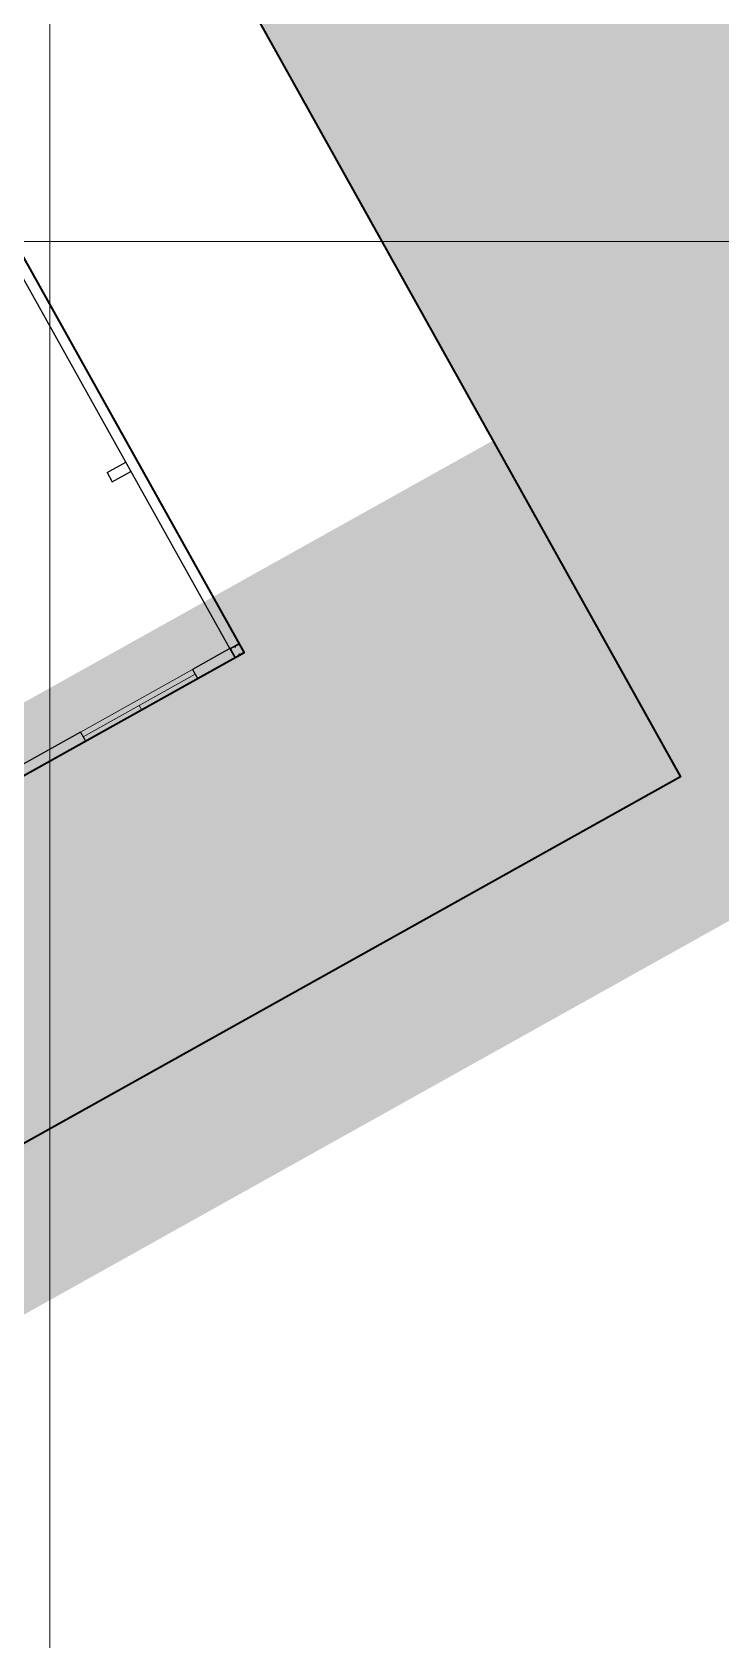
# Model space of a CAD drawing. Header units: millimetres. Extents: x 476643 to 477419, y 1110674 to 1111494.
# Drawn here: x 477093.49 to 477099.93, y 1111110.92 to 1111125.96 of the extents above; entities that cross this region are included whole.
import ezdxf

# ---------------------------------------------------------------- set-up
doc = ezdxf.new("R2010")
doc.units = ezdxf.units.MM
doc.header["$LTSCALE"] = 0.001
doc.header["$MEASUREMENT"] = 0
doc.linetypes.add('DASHDOTX2', pattern=[2, 1, -0.5, 0, -0.5])
for name, color, linetype, lineweight in [('D-CONGTRINH', 7, 'Continuous', 15), ('LUOI', 8, 'Continuous', 5), ('Ranh theo QH', 5, 'Continuous', 40), ('THAY', 7, 'Continuous', 13)]:
    doc.layers.add(name, color=color, linetype=linetype, lineweight=lineweight)
for name, color, linetype in [('H-Congtrinh', 40, 'Continuous'), ('KT', 8, 'Continuous'), ('Net manh', 252, 'Continuous'), ('NETCAT', 4, 'Continuous'), ('TUONG', 7, 'Continuous')]:
    doc.layers.add(name, color=color, linetype=linetype)

# ---------------------------------------------------------------- blocks, each defined once
blk = doc.blocks.new('M')
at = {"layer": 'KT', "ltscale": 5}
for points in [[(-122201.8758709551, 340977.0467368406), (-122201.8798709551, 340977.0467368406), (-122201.8798709551, 340977.0547368407), (-122201.9218709551, 340977.0547368407), (-122201.9218709551, 340976.9627368407), (-122201.8798709551, 340976.9627368407), (-122201.8798709551, 340976.9707368406), (-122201.8758709551, 340976.9707368406), (-122201.8758709551, 340976.9587368406), (-122201.9258709551, 340976.9587368406), (-122201.9258709551, 340977.0587368406), (-122201.8758709551, 340977.0587368406)], [(-122201.8758709551, 340977.0587368406), (-122201.8258709551, 340977.0587368406), (-122201.8258709551, 340976.9587368406), (-122201.8758709551, 340976.9587368406), (-122201.8758709551, 340976.9707368406), (-122201.8718709551, 340976.9707368406), (-122201.8718709551, 340976.9627368407), (-122201.8298709551, 340976.9627368407), (-122201.8298709551, 340977.0547368407), (-122201.8718709551, 340977.0547368407), (-122201.8718709551, 340977.0467368406), (-122201.8758709551, 340977.0467368406)]]:
    blk.add_hatch(color=5, dxfattribs=at).paths.add_polyline_path(points)
at = {"layer": 'KT', "color": 5, "ltscale": 5}
for points in [[(-122201.8758709551, 340976.9707368406), (-122201.8798709551, 340976.9707368406), (-122201.8798709551, 340976.9627368407), (-122201.9218709551, 340976.9627368407), (-122201.9218709551, 340977.0547368407), (-122201.8798709551, 340977.0547368407), (-122201.8798709551, 340977.0467368406), (-122201.8758709551, 340977.0467368406), (-122201.8758709551, 340977.0587368406), (-122201.9258709551, 340977.0587368406), (-122201.9258709551, 340976.9587368406), (-122201.8758709551, 340976.9587368406)], [(-122201.8758709551, 340976.9707368406), (-122201.8718709551, 340976.9707368406), (-122201.8718709551, 340976.9627368407), (-122201.8298709551, 340976.9627368407), (-122201.8298709551, 340977.0547368407), (-122201.8718709551, 340977.0547368407), (-122201.8718709551, 340977.0467368406), (-122201.8758709551, 340977.0467368406), (-122201.8758709551, 340977.0587368406), (-122201.8258709551, 340977.0587368406), (-122201.8258709551, 340976.9587368406), (-122201.8758709551, 340976.9587368406)]]:
    blk.add_lwpolyline(points, close=True, dxfattribs=at)
at = {"layer": 'THAY', "linetype": 'Continuous'}
for p, q in [((-122201.4258709551, 340977.0587368406), (-122200.2258709551, 340977.0587368406)), ((-122200.2258709551, 340977.0087368406), (-122201.4258709551, 340977.0087368406)), ((-122200.8258709551, 340977.0587368406), (-122200.8258709551, 340977.0087368406)), ((-122201.4258709551, 340976.9587368406), (-122200.2258709551, 340976.9587368406))]:
    blk.add_line(p, q, dxfattribs=at)
at = {"layer": 'TUONG', "linetype": 'ByBlock', "ltscale": 5}
for p, q in [((-122201.9258709551, 340977.0587368406), (-122201.4258709551, 340977.0587368406)), ((-122201.9258709551, 340977.0587368406), (-122201.9258709551, 340969.8587368406)), ((-122201.4258709551, 340976.9587368406), (-122201.4258709551, 340977.0587368406)), ((-122200.2258709551, 340977.0587368406), (-122198.2258709551, 340977.0587368406)), ((-122200.2258709551, 340976.9587368406), (-122200.2258709551, 340977.0587368406)), ((-122201.8258709551, 340976.9587368406), (-122201.4258709551, 340976.9587368406)), ((-122201.8258709551, 340976.9587368406), (-122201.8258709551, 340969.8587368406)), ((-122200.2258709551, 340976.9587368406), (-122198.3258709551, 340976.9587368406)), ((-122201.6258709551, 340974.9587368406), (-122201.6258709551, 340975.0587368406))]:
    blk.add_line(p, q, dxfattribs=at)
for points in [[(-122201.6258709551, 340975.0587368406), (-122201.8258709551, 340975.0587368406)], [(-122201.6258709551, 340974.9587368406), (-122201.8258709551, 340974.9587368406)]]:
    blk.add_lwpolyline(points, dxfattribs=at)

msp = doc.modelspace()

# ---------------------------------------------------------------- hatches: boundary and pattern name
at = {"layer": 'H-Congtrinh', "lineweight": 35}
h = msp.add_hatch(dxfattribs=at)
h.set_pattern_fill('AR-HBONE', color=256, scale=0.5, style=0)
h.set_pattern_definition([(45, (0, 0), (2.220446049250313e-16, 2.82842712474619), [6, -2]), (135, (1.4142135625, 1.4142135625), (2.220446049250313e-16, 2.82842712474619), [6, -2])])
edge = h.paths.add_edge_path()
edge.add_line((477016.9977339781, 1111074.145865835), (477012.9228386506, 1111071.882333799))
edge.add_line((477012.9228386506, 1111071.882333799), (477006.4652963573, 1111083.507443806))
edge.add_line((477006.4652963573, 1111083.507443806), (477006.7018, 1111088.5615))
edge.add_line((477006.7018, 1111088.5615), (477014.3171, 1111096.8102))
edge.add_line((477014.3171, 1111096.8102), (477137.3829149228, 1111165.64212104))
edge.add_line((477137.3829149228, 1111165.64212104), (477145.5011786613, 1111166.680268936))
edge.add_line((477145.5011786613, 1111166.680268936), (477153.916668586, 1111150.615397636))
edge.add_line((477153.916668586, 1111150.615397636), (477141.6616971004, 1111143.770968599))
edge.add_line((477141.6616971004, 1111143.770968599), (477139.0680551578, 1111149.323902916))
edge.add_line((477139.0680551578, 1111149.323902916), (477137.1949458937, 1111152.730331162))
edge.add_line((477137.1949458937, 1111152.730331162), (477130.4204585576, 1111154.673604251))
edge.add_line((477130.4204585576, 1111154.673604251), (477013.8502785547, 1111089.568897496))
edge.add_line((477013.8502785547, 1111089.568897496), (477011.9918983794, 1111082.804743491))
edge.add_line((477011.9918983794, 1111082.804743491), (477017.0067123108, 1111074.150880253))
at = {"layer": 'Net manh', "lineweight": 35}
h = msp.add_hatch(dxfattribs=at)
h.set_pattern_fill('ESCHER', color=3, scale=5, style=0)
h.set_pattern_definition([(59.99999999999999, (0, 0), (-5.999999997655987, -1.353315237651032e-09), [5.5, -0.5]), (180, (0, 0), (2.999999999999999, -5.19615242), [5.5, -0.5]), (300.0000000000001, (0, 0), (5.999999997655987, -1.353315237651032e-09), [5.5, -0.5]), (59.99999999999999, (0.5, 0), (-5.999999997655987, -1.353315237651032e-09), [1, -5]), (300.0000000000001, (0.5, 0), (5.999999997655987, -1.353315237651032e-09), [1, -5]), (59.99999999999999, (-0.25, 0.4330127), (-5.999999997655987, -1.353315237651032e-09), [1, -5]), (180, (-0.25, 0.4330127), (2.999999999999999, -5.19615242), [1, -5]), (300.0000000000001, (-0.25, -0.4330127), (5.999999997655987, -1.353315237651032e-09), [1, -5]), (180, (-0.25, -0.4330127), (2.999999999999999, -5.19615242), [1, -5]), (59.99999999999999, (-2, 0), (-5.999999997655987, -1.353315237651032e-09), [1, -5]), (300.0000000000001, (-2, 0), (5.999999997655987, -1.353315237651032e-09), [1, -5]), (59.99999999999999, (1, -1.732050805), (-5.999999997655987, -1.353315237651032e-09), [1, -5]), (180, (1, -1.732050805), (2.999999999999999, -5.19615242), [1, -5]), (300.0000000000001, (1, 1.732050805), (5.999999997655987, -1.353315237651032e-09), [1, -5]), (180, (1, 1.732050805), (2.999999999999999, -5.19615242), [1, -5]), (0, (1, 0.866025405), (-3, 5.19615242), [3.5, -2.5]), (0, (1, -0.866025405), (-3, 5.19615242), [3.5, -2.5]), (120, (0.25, 1.299038105), (-5.999999997655987, 1.353317458097081e-09), [3.5, -2.5]), (120, (-1.25, 0.4330127), (-5.999999997655987, 1.353317458097081e-09), [3.5, -2.5]), (240, (-1.25, -0.4330127), (2.999999997655985, -5.196152421353317), [3.5, -2.5]), (240, (0.25, -1.299038105), (2.999999997655985, -5.196152421353317), [3.5, -2.5])])
h.paths.add_polyline_path([(477091.7104238044, 1111133.053963095), (477099.0193511369, 1111119.955122821), (477141.6616971005, 1111143.770968599), (477139.0680551587, 1111149.323902915), (477137.1949458937, 1111152.730331162), (477130.4204585575, 1111154.673604251)])
h.paths.add_polyline_path([(477049.695445931, 1111092.407611233), (477042.3813320859, 1111105.503554828), (477013.8502785547, 1111089.568897496), (477011.9918983795, 1111082.804743491), (477017.0067123109, 1111074.150880253)])

# ---------------------------------------------------------------- linework, layer by layer
at = {"layer": 'D-CONGTRINH', "lineweight": 35}
for points in [[(477050.2297479418, 1111091.45094182), (477042.3813320504, 1111105.503554892), (477091.710423769, 1111133.053963159), (477099.5554548587, 1111118.994333816)], [(477051.3862297637, 1111095.532745839), (477046.4633435385, 1111104.347188942), (477090.5530203109, 1111128.97137222), (477095.4743647148, 1111120.151486435)]]:
    msp.add_lwpolyline(points, close=True, dxfattribs=at)
at = {"layer": 'LUOI'}
for p, q in [((477093.6583345172, 1111494.000247948), (477093.6583345172, 1110674.000247948)), ((477307.3181365561, 1111124.000247948), (476643.6583345172, 1111124.000247948))]:
    msp.add_line(p, q, dxfattribs=at)
at = {"layer": 'Ranh theo QH', "color": 1, "linetype": 'DASHDOTX2', "lineweight": -2, "ltscale": 50, "const_width": 5, "flags": 128}
msp.add_lwpolyline([(477140.6629640559, 1111175.284173417), (477033.3252048959, 1111336.205679967), (476971.7473812102, 1111303.742767614, 0.1199755213881017), (476960.3824793615, 1111293.682127192), (476914.9756514439, 1111228.264045465, -0.07518994393431802), (476902.9103057297, 1111215.419873844), (476777.025924415, 1111115.837202962), (476929.1321703162, 1110855.337146761), (477079.1700809445, 1110942.944434304), (477006.5286407102, 1111068.298853784), (477153.916668586, 1111150.615397636), (477151.5576849842, 1111155.665933248), (477141.2730396598, 1111174.369543877), (477140.662964056, 1111175.284173417)], format="xyb", dxfattribs=at)

# ---------------------------------------------------------------- block references
at = {"layer": 'NETCAT', "rotation": 209.1834563103735}
msp.add_blockref('M', (204142.5075485232, 1349227.988820743), dxfattribs=at)

doc.saveas('drawing.dxf')
